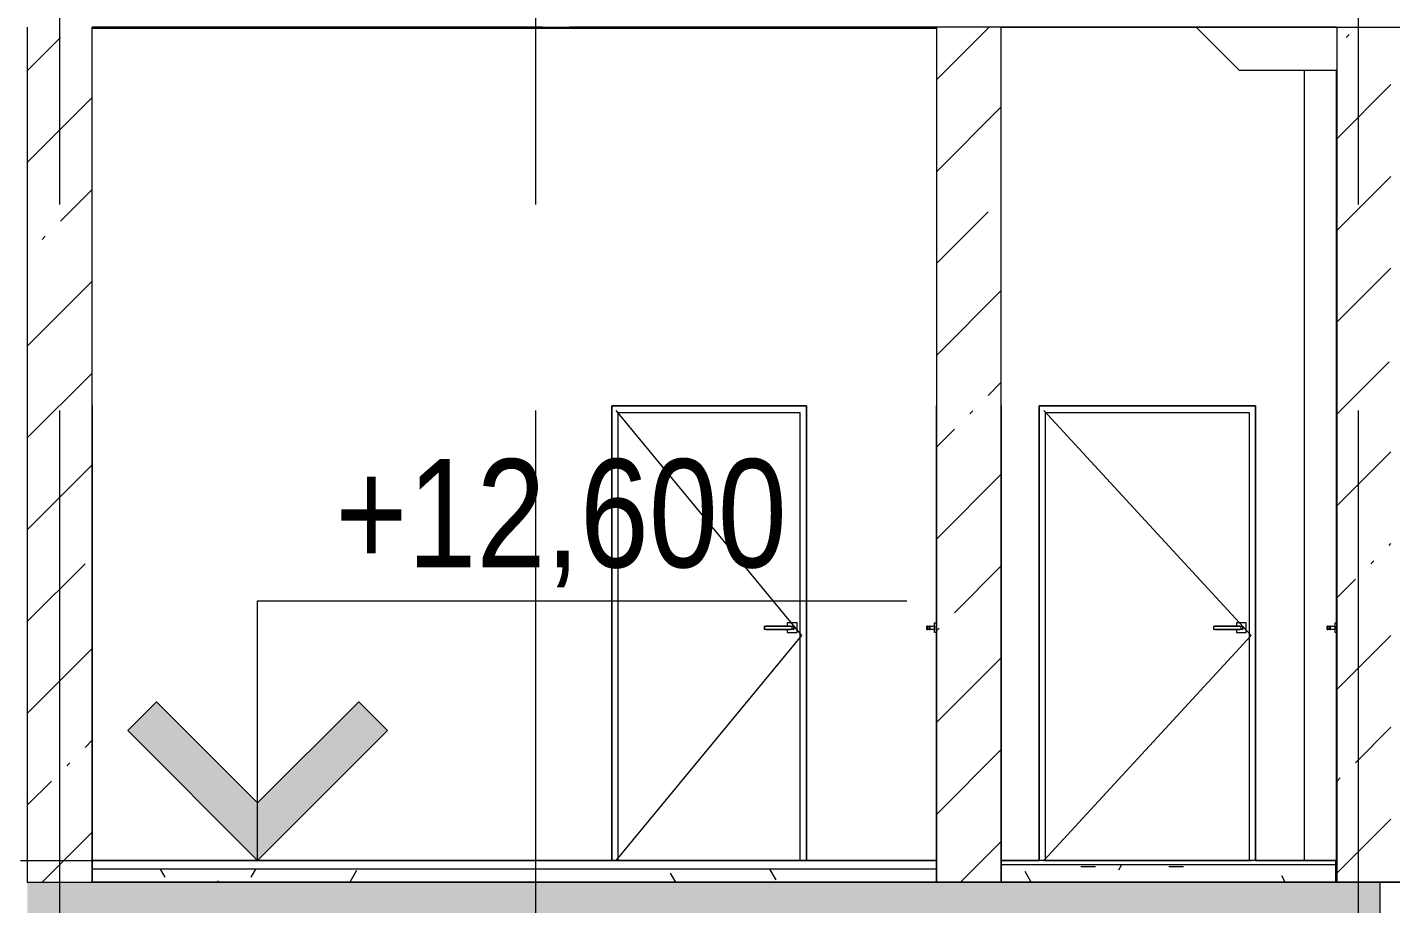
# Model space of a CAD drawing. Header units: millimetres. Extents: x 51154 to 151340, y -24069 to 30962.
# Drawn here: x 104182 to 110481, y 12400 to 16450 of the extents above; entities that cross this region are included whole.
import ezdxf

# ---------------------------------------------------------------- set-up
doc = ezdxf.new("R2010")
doc.units = ezdxf.units.MM
doc.linetypes.add('Осевые', pattern=[6350, 1270, -952.5, 3175, -952.5])
for name, color, linetype, lineweight in [('Высотные отметки', 7, 'Continuous', 9), ('Двери', 7, 'Continuous', 9), ('Каркас_Импост', 7, 'Continuous', 9), ('Обобщенные модели', 7, 'Continuous', 9), ('Общие ребра', 7, 'Continuous', 9), ('Основа _2_-1', 7, 'Continuous', 9), ('Отделка 1 _4_-1', 7, 'Continuous', 9), ('Панель', 7, 'Continuous', 9), ('Перекрытия', 7, 'Continuous', 9), ('Стены', 7, 'Continuous', 9), ('Структура _1_', 7, 'Continuous', 18), ('Штриховка разреза-2', 7, 'Continuous', 9), ('Элементы узлов', 7, 'Continuous', 9)]:
    doc.layers.add(name, color=color, linetype=linetype, lineweight=lineweight)
doc.layers.add('Оси-3', color=7, linetype='Осевые', lineweight=9, true_color=0xaaaaaa)
doc.styles.add('Arial Narrow', font='ARIALN.TTF', dxfattribs={"height": 500})
pattern_1 = [(45, (99498.54, 6475), (-424.264, 424.264), [600, -100, 20, -100]), (45, (99498.54, 6899), (-424.264, 424.264), [])]
pattern_2 = [(0, (99498.54, 6475), (812.8, 203.2), [67.056, -542.544, 67.056, -542.544, -3251.2]), (0, (99498.54, 6475), (812.8, 203.2), [-1219.2, 67.056, -1152.144, 67.056, -542.544, -1422.4]), (0, (99498.54, 6475), (812.8, 203.2), [-3048, 67.056, -339.344, 67.056, -948.944]), (120, (99803.34, 6576.6), (-582.3764, 602.3054), [67.056, -542.544, 67.056, -3793.744]), (120, (99803.34, 6576.6), (-582.3764, 602.3054), [-676.656, -542.544, 67.056, -1152.144, -2032]), (120, (99803.34, 6576.6), (-582.3764, 602.3054), [-2438.4, 67.056, -542.544, 67.056, -1355.344]), (120, (99803.34, 6576.6), (-582.3764, 602.3054), [-3115.056, -339.344, 67.056, -948.944]), (240, (99904.94, 6983), (-230.4236, -805.5054), [67.056, -542.544, 67.056, -542.544, -3251.2]), (240, (99904.94, 6983), (-230.4236, -805.5054), [-1219.2, 67.056, -1152.144, 67.056, -542.544, -1422.4]), (240, (99904.94, 6983), (-230.4236, -805.5054), [-3048, 67.056, -339.344, 67.056, -948.944])]

# ---------------------------------------------------------------- blocks, each defined once
blk = doc.blocks.new('Капители 3_4х3_77 - Капители 3_4х3_4-1014613-Разрез 1-1')
at = {"layer": 'Обобщенные модели'}
for p, q in [((109581.6, 16450), (111081.6, 16450)), ((109781.6, 16250), (109581.6, 16450)), ((110231.6, 16250), (109781.6, 16250))]:
    blk.add_line(p, q, dxfattribs=at)
blk = doc.blocks.new('Дверь - Однопольная - ДВ14_21х9-6804476-Разрез 1-1')
at = {"layer": 'Двери'}
for p, q in [((107586.5, 13682.5), (107586.5, 13667.5)), ((107586.8, 13682.5), (107587.2, 13682.5)), ((107587.2, 13682.5), (107713.6, 13682.5)), ((107587.2, 13682.5), (107587.2, 13667.5)), ((107650.2, 13682.5), (107593.6, 13682.5)), ((107708.1, 13682.5), (107650.9, 13682.5)), ((107693.1, 13697.5), (107693.1, 13682.5)), ((107738.1, 13697.5), (107693.1, 13697.5)), ((107713.6, 13682.5), (107723.1, 13682.5)), ((107713.6, 13682.5), (107713.6, 13667.5)), ((107723.1, 13667.5), (107723.1, 13682.5)), ((107723.1, 13682.5), (107723.1, 13667.5)), ((107738.1, 13652.5), (107738.1, 13697.5)), ((107587.2, 13667.5), (107586.8, 13667.5)), ((107713.6, 13667.5), (107587.2, 13667.5)), ((107593.6, 13667.5), (107650.2, 13667.5)), ((107650.9, 13667.5), (107708.1, 13667.5)), ((107693.1, 13667.5), (107693.1, 13652.5)), ((107693.1, 13652.5), (107738.1, 13652.5)), ((107723.1, 13667.5), (107713.6, 13667.5))]:
    blk.add_line(p, q, dxfattribs=at)
at = {"layer": 'Каркас_Импост'}
for p, q in [((106881.6, 14700), (106881.6, 12600)), ((107781.6, 14700), (106881.6, 14700)), ((107781.6, 12600), (107781.6, 14700)), ((106911.6, 12600), (106911.6, 14670)), ((106911.6, 14670), (107751.6, 14670)), ((107751.6, 14670), (107751.6, 12600)), ((106911.6, 12600), (106881.6, 12600)), ((107781.6, 12600), (107751.6, 12600))]:
    blk.add_line(p, q, dxfattribs=at)
at = {"layer": 'Панель'}
blk.add_line((106902.6, 12600), (107760.6, 12600), dxfattribs=at)
at = {"layer": 'Элементы узлов'}
for p, q in [((107760.6, 13639.5), (106902.6, 14679)), ((106902.6, 12600), (107760.6, 13639.5))]:
    blk.add_line(p, q, dxfattribs=at)
blk = doc.blocks.new('Дверь - Однопольная - ДВ14_21х9-6804477-Разрез 1-1')
at = {"layer": 'Двери'}
for p, q in [((108336.1, 13682.5), (108336.1, 13667.5)), ((108336.9, 13682.5), (108337.1, 13682.5)), ((108337.1, 13682.5), (108337.1, 13667.5)), ((108341.5, 13682.5), (108337.1, 13682.5)), ((108337.1, 13682.5), (108341.7, 13682.5)), ((108341.7, 13682.5), (108349.6, 13682.5)), ((108341.7, 13667.5), (108341.7, 13682.5)), ((108349.6, 13682.5), (108353.3, 13682.5)), ((108353.3, 13682.5), (108349.6, 13682.5)), ((108349.6, 13682.5), (108373.6, 13682.5)), ((108349.6, 13667.5), (108349.6, 13682.5)), ((108349.6, 13667.5), (108349.6, 13682.5)), ((108353.3, 13667.5), (108353.3, 13682.5)), ((108373.6, 13652.5), (108373.6, 13697.5)), ((108373.6, 13697.5), (108381.6, 13697.5)), ((108373.6, 13682.5), (108373.6, 13667.5)), ((108381.6, 13697.5), (108381.6, 13652.5)), ((108337.1, 13667.5), (108336.9, 13667.5)), ((108341.7, 13667.5), (108337.1, 13667.5)), ((108337.1, 13667.5), (108341.5, 13667.5)), ((108349.6, 13667.5), (108341.7, 13667.5)), ((108373.6, 13667.5), (108349.6, 13667.5)), ((108349.6, 13667.5), (108353.3, 13667.5)), ((108353.3, 13667.5), (108349.6, 13667.5)), ((108381.6, 13652.5), (108373.6, 13652.5))]:
    blk.add_line(p, q, dxfattribs=at)
at = {"layer": 'Каркас_Импост'}
for p, q in [((108381.6, 14700), (108381.6, 12600)), ((108381.6, 12600), (108381.6, 14680)), ((108681.6, 14700), (108681.6, 12600)), ((108681.6, 14670), (108681.6, 12600))]:
    blk.add_line(p, q, dxfattribs=at)
at = {"layer": 'Панель'}
blk.add_line((108381.6, 12600), (108381.6, 14679), dxfattribs=at)
blk = doc.blocks.new('Дверь - Однопольная - ДВ11_21х10-6240628-Разрез 1-1')
at = {"layer": 'Двери'}
for p, q in [((110186.1, 13682.5), (110186.1, 13667.5)), ((110186.9, 13682.5), (110187.1, 13682.5)), ((110187.1, 13682.5), (110187.1, 13667.5)), ((110191.5, 13682.5), (110187.1, 13682.5)), ((110187.1, 13682.5), (110191.7, 13682.5)), ((110191.7, 13682.5), (110199.6, 13682.5)), ((110191.7, 13667.5), (110191.7, 13682.5)), ((110199.6, 13682.5), (110203.3, 13682.5)), ((110203.3, 13682.5), (110199.6, 13682.5)), ((110199.6, 13682.5), (110223.6, 13682.5)), ((110199.6, 13667.5), (110199.6, 13682.5)), ((110199.6, 13667.5), (110199.6, 13682.5)), ((110203.3, 13667.5), (110203.3, 13682.5)), ((110223.6, 13652.5), (110223.6, 13697.5)), ((110223.6, 13697.5), (110231.6, 13697.5)), ((110223.6, 13682.5), (110223.6, 13667.5)), ((110231.6, 13697.5), (110231.6, 13652.5)), ((110187.1, 13667.5), (110186.9, 13667.5)), ((110191.7, 13667.5), (110187.1, 13667.5)), ((110187.1, 13667.5), (110191.5, 13667.5)), ((110199.6, 13667.5), (110191.7, 13667.5)), ((110223.6, 13667.5), (110199.6, 13667.5)), ((110199.6, 13667.5), (110203.3, 13667.5)), ((110203.3, 13667.5), (110199.6, 13667.5)), ((110231.6, 13652.5), (110223.6, 13652.5))]:
    blk.add_line(p, q, dxfattribs=at)
at = {"layer": 'Каркас_Импост'}
for p, q in [((110231.6, 14700), (110231.6, 12600)), ((110231.6, 12600), (110231.6, 14680))]:
    blk.add_line(p, q, dxfattribs=at)
at = {"layer": 'Панель'}
blk.add_line((110231.6, 12600), (110231.6, 14679), dxfattribs=at)
blk = doc.blocks.new('Дверь - Однопольная - ДВ11_21х10-V152-Разрез 1-1')
at = {"layer": 'Двери'}
for p, q in [((109661.5, 13682.5), (109661.5, 13667.5)), ((109661.8, 13682.5), (109662.2, 13682.5)), ((109662.2, 13682.5), (109788.6, 13682.5)), ((109662.2, 13682.5), (109662.2, 13667.5)), ((109783.1, 13682.5), (109668.6, 13682.5)), ((109768.1, 13697.5), (109768.1, 13682.5)), ((109813.1, 13697.5), (109768.1, 13697.5)), ((109788.6, 13682.5), (109798.1, 13682.5)), ((109788.6, 13682.5), (109788.6, 13667.5)), ((109798.1, 13667.5), (109798.1, 13682.5)), ((109798.1, 13682.5), (109798.1, 13667.5)), ((109813.1, 13652.5), (109813.1, 13697.5)), ((109662.2, 13667.5), (109661.8, 13667.5)), ((109788.6, 13667.5), (109662.2, 13667.5)), ((109668.6, 13667.5), (109783.1, 13667.5)), ((109768.1, 13667.5), (109768.1, 13652.5)), ((109768.1, 13652.5), (109813.1, 13652.5)), ((109798.1, 13667.5), (109788.6, 13667.5))]:
    blk.add_line(p, q, dxfattribs=at)
at = {"layer": 'Каркас_Импост'}
for p, q in [((108856.6, 14700), (108856.6, 12600)), ((109856.6, 14700), (108856.6, 14700)), ((109856.6, 12600), (109856.6, 14700)), ((108886.6, 12600), (108886.6, 14670)), ((108886.6, 14670), (109826.6, 14670)), ((109826.6, 14670), (109826.6, 12600)), ((108886.6, 12600), (108856.6, 12600)), ((109856.6, 12600), (109826.6, 12600))]:
    blk.add_line(p, q, dxfattribs=at)
at = {"layer": 'Панель'}
blk.add_line((108877.6, 12600), (109835.6, 12600), dxfattribs=at)
at = {"layer": 'Элементы узлов'}
for p, q in [((109835.6, 13639.5), (108877.6, 14679)), ((108877.6, 12600), (109835.6, 13639.5))]:
    blk.add_line(p, q, dxfattribs=at)
blk = doc.blocks.new('Высотные отметки - Высотная отметка - Стрелка-4455449-Разрез 1-1')
at = {"layer": 'Высотные отметки'}
blk.add_hatch(color=256, dxfattribs=at).paths.add_polyline_path([(148754.2, 732.8), (148287, 265.7), (147819.8, 732.8), (147687, 600), (148287, 0), (148887, 600)], flags=0)
for p, q in [((148287, 1200), (151287, 1200)), ((148287, 0), (148287, 1200)), ((147687, 600), (147819.8, 732.8)), ((147819.8, 732.8), (148287, 265.7)), ((148287, 265.7), (148754.2, 732.8)), ((148754.2, 732.8), (148887, 600)), ((148287, 0), (147687, 600)), ((148887, 600), (148287, 0)), ((147191.4, 0), (148583.7, 0))]:
    blk.add_line(p, q, dxfattribs=at)

msp = doc.modelspace()

# ---------------------------------------------------------------- hatches: boundary and pattern name
at = {"layer": 'Штриховка разреза-2'}
h = msp.add_hatch(dxfattribs=at)
h.set_pattern_fill('FP_2', color=256, style=0, pattern_type=2)
h.set_pattern_definition(pattern_1)
h.paths.add_polyline_path([(104481.6, 12500), (104481.6, 16450), (104181.6, 16450), (104181.6, 12500), (104214.7, 12500)], flags=0)
h = msp.add_hatch(dxfattribs=at)
h.set_pattern_fill('FP_2', color=256, style=0, pattern_type=2)
h.set_pattern_definition(pattern_1)
h.paths.add_polyline_path([(108413.7, 12500), (108681.6, 12500), (108681.6, 16450), (108381.6, 16450), (108381.6, 12500)], flags=0)
h = msp.add_hatch(dxfattribs=at)
h.set_pattern_fill('FP_2', color=256, style=0, pattern_type=2)
h.set_pattern_definition(pattern_1)
h.paths.add_polyline_path([(110231.6, 12500), (110481.6, 12500), (110481.6, 16450), (110231.6, 16450), (110231.6, 12600)], flags=0)
h = msp.add_hatch(dxfattribs=at)
h.set_pattern_fill('FP_4', color=256, style=0, pattern_type=2)
h.set_pattern_definition(pattern_2)
h.paths.add_polyline_path([(108032, 12500), (108381.6, 12500), (108381.6, 12560), (104481.6, 12560), (104481.6, 12500), (107650.3, 12500)], flags=0)
h = msp.add_hatch(dxfattribs=at)
h.set_pattern_fill('FP_4', color=256, style=0, pattern_type=2)
h.set_pattern_definition(pattern_2)
h.paths.add_polyline_path([(109940.6, 12500), (110226.8, 12500), (110226.8, 12580), (108681.6, 12580), (108681.6, 12500), (109177.2, 12500)], flags=0)
h = msp.add_hatch(dxfattribs=at)
h.set_pattern_fill('FP_2', color=256, style=0, pattern_type=2)
h.set_pattern_definition(pattern_1)
h.paths.add_polyline_path([(141810.5, 12250), (141811.8, 12250), (141811.8, 12500), (128781.3, 12500), (128781.6, 12250), (141491.3, 12250)], flags=0)
h.paths.add_polyline_path([(57031.3, 12250), (74181.6, 12250), (74181.6, 12500), (57031.3, 12500)], flags=0)
h.paths.add_polyline_path([(110431.3, 12250), (110431.3, 12500), (104181.3, 12500), (104181.6, 12250), (110322.4, 12250)], flags=0)

# ---------------------------------------------------------------- linework, layer by layer
at = {"layer": 'Высотные отметки'}
for p, q in [((104647.3, 12600), (104761.2, 12600)), ((104761.2, 12600), (105245.5, 12600))]:
    msp.add_line(p, q, dxfattribs=at)
at = {"layer": 'Общие ребра'}
for p, q in [((108381.6, 16445), (108381.6, 12600)), ((108681.6, 12600), (108681.6, 16450)), ((110231.6, 16450), (110231.6, 12600)), ((110226.8, 12580), (108681.6, 12580))]:
    msp.add_line(p, q, dxfattribs=at)
at = {"layer": 'Оси-3'}
for p, q in [((104331.6, -22468.7), (104331.6, 29000)), ((106531.6, -22468.7), (106531.6, 29000)), ((110331.6, -22468.7), (110331.6, 29000))]:
    msp.add_line(p, q, dxfattribs=at)
at = {"layer": 'Основа _2_-1'}
for p, q in [((108681.6, 12580), (108681.6, 12500)), ((110226.8, 12500), (110226.8, 12580)), ((108681.6, 12500), (110226.8, 12500))]:
    msp.add_line(p, q, dxfattribs=at)
at = {"layer": 'Отделка 1 _4_-1'}
for p, q in [((108381.6, 12600), (104481.6, 12600)), ((104481.6, 12600), (104481.6, 12560)), ((108381.6, 12560), (108381.6, 12600)), ((110226.8, 12600), (108681.6, 12600)), ((108681.6, 12600), (108681.6, 12580)), ((110226.8, 12580), (110226.8, 12600))]:
    msp.add_line(p, q, dxfattribs=at)
at = {"layer": 'Перекрытия'}
for p, q in [((106381.6, 16450), (104481.6, 16450)), ((106561.6, 16450), (105911.6, 16450)), ((106531.6, 16450), (106031.6, 16450)), ((104481.6, 12600), (104481.6, 12500)), ((104481.6, 12600), (107994.6, 12600)), ((106556.6, 12600), (106681.6, 12600)), ((106561.6, 12600), (106681.6, 12600)), ((107869.6, 12600), (107994.6, 12600)), ((107994.6, 12600), (108381.6, 12600)), ((108381.6, 12600), (108381.6, 12500)), ((108381.6, 12600), (108381.6, 12500)), ((108381.6, 12600), (108381.6, 12500)), ((108681.6, 12600), (108681.6, 12500)), ((108681.6, 12600), (108681.6, 12500)), ((108681.6, 12600), (108681.6, 12500)), ((108681.6, 12600), (108681.6, 12500)), ((110081.6, 12600), (110231.6, 12600)), ((110226.8, 12600), (110231.6, 12600)), ((110231.6, 12600), (110231.6, 12500)), ((107994.6, 12500), (104481.6, 12500)), ((106681.6, 12500), (106556.6, 12500)), ((106681.6, 12500), (106561.6, 12500)), ((107994.6, 12500), (107869.6, 12500)), ((108681.6, 12500), (107994.6, 12500)), ((108681.6, 12500), (108381.6, 12500)), ((108681.6, 12500), (108381.6, 12500)), ((108681.6, 12500), (108381.6, 12500)), ((110549.6, 12500), (110081.6, 12500)), ((110231.6, 12500), (110226.8, 12500)), ((110356.6, 12500), (110231.6, 12500)), ((110431.3, 12300), (110431.3, 12500)), ((110431.3, 12500), (110651.6, 12500)), ((110431.6, 12500), (110651.6, 12500))]:
    msp.add_line(p, q, dxfattribs=at)
at = {"layer": 'Стены'}
for p, q in [((108379.6, 16445), (104483.6, 16445)), ((105051.6, 16445), (105051.6, 16450)), ((106251.6, 16450), (106251.6, 16445)), ((110229.6, 16450), (106686.6, 16450)), ((110229.6, 16450), (110081.6, 16450)), ((110081.6, 16250), (110081.6, 12600)), ((110229.6, 13697.5), (110229.6, 16250)), ((110229.6, 13697.5), (110229.6, 16250)), ((104481.6, 14700), (104481.6, 12610)), ((106881.6, 12610), (106881.6, 14700)), ((106881.6, 14700), (107781.6, 14700)), ((107181.6, 14700), (107781.6, 14700)), ((107781.6, 14700), (107781.6, 12610)), ((108381.6, 12610), (108381.6, 14700)), ((108856.6, 12610), (108856.6, 14700)), ((108856.6, 14700), (109856.6, 14700)), ((109856.6, 14700), (109856.6, 12610)), ((110229.6, 12600), (110229.6, 13652.5)), ((110229.6, 12600), (110229.6, 13652.5)), ((104481.6, 12610), (104481.6, 12600)), ((104483.6, 12600), (106881.6, 12600)), ((106686.6, 12600), (107181.6, 12600)), ((106881.6, 12600), (106881.6, 12610)), ((107781.6, 12610), (107781.6, 12600)), ((107781.6, 12600), (108379.6, 12600)), ((108181.6, 12600), (108381.6, 12600)), ((108381.6, 12600), (108381.6, 12610)), ((108681.6, 12600), (108856.6, 12600)), ((108856.6, 12600), (108856.6, 12610)), ((109856.6, 12610), (109856.6, 12600)), ((109856.6, 12600), (110229.6, 12600)), ((110081.6, 12600), (110229.6, 12600)), ((104181.6, 12500), (110651.6, 12500))]:
    msp.add_line(p, q, dxfattribs=at)
at = {"layer": 'Структура _1_'}
for p, q in [((104181.6, 16450), (104181.6, 12500)), ((104481.6, 16450), (108381.6, 16450)), ((104481.6, 12500), (104481.6, 16450)), ((108381.6, 16450), (108381.6, 16445)), ((108681.6, 16450), (110231.6, 16450)), ((108381.6, 12600), (108381.6, 12500)), ((108681.6, 12500), (108681.6, 12600)), ((110231.6, 12600), (110231.6, 12500)), ((104481.6, 12560), (104481.6, 12500)), ((108381.6, 12560), (104481.6, 12560)), ((108381.6, 12500), (108381.6, 12560)), ((104181.6, 12500), (104181.3, 12500)), ((108381.6, 12500), (104481.6, 12500)), ((104481.6, 12500), (108381.6, 12500)), ((110231.6, 12500), (108681.6, 12500)), ((110431.3, 12500), (110481.6, 12500)), ((110431.3, 12250), (110431.3, 12500))]:
    msp.add_line(p, q, dxfattribs=at)

# ---------------------------------------------------------------- block references
at = {"layer": 'Высотные отметки'}
msp.add_blockref('Высотные отметки - Высотная отметка - Стрелка-4455449-Разрез 1-1', (-43041.5, 12600), dxfattribs=at)
at = {"layer": 'Двери'}
for name in ['Дверь - Однопольная - ДВ14_21х9-6804476-Разрез 1-1', 'Дверь - Однопольная - ДВ14_21х9-6804477-Разрез 1-1', 'Дверь - Однопольная - ДВ11_21х10-V152-Разрез 1-1', 'Дверь - Однопольная - ДВ11_21х10-6240628-Разрез 1-1']:
    msp.add_blockref(name, (0, 0), dxfattribs=at)
at = {"layer": 'Обобщенные модели'}
msp.add_blockref('Капители 3_4х3_77 - Капители 3_4х3_4-1014613-Разрез 1-1', (0, 0), dxfattribs=at)

# ---------------------------------------------------------------- texts
at = {"layer": 'Высотные отметки', "insert": (105604.2, 14454.3), "char_height": 500, "width": 2499.191, "attachment_point": 1, "line_spacing_factor": 0.974696, "style": 'Arial Narrow'}
msp.add_mtext('+12,600', dxfattribs=at)

doc.saveas('drawing.dxf')
